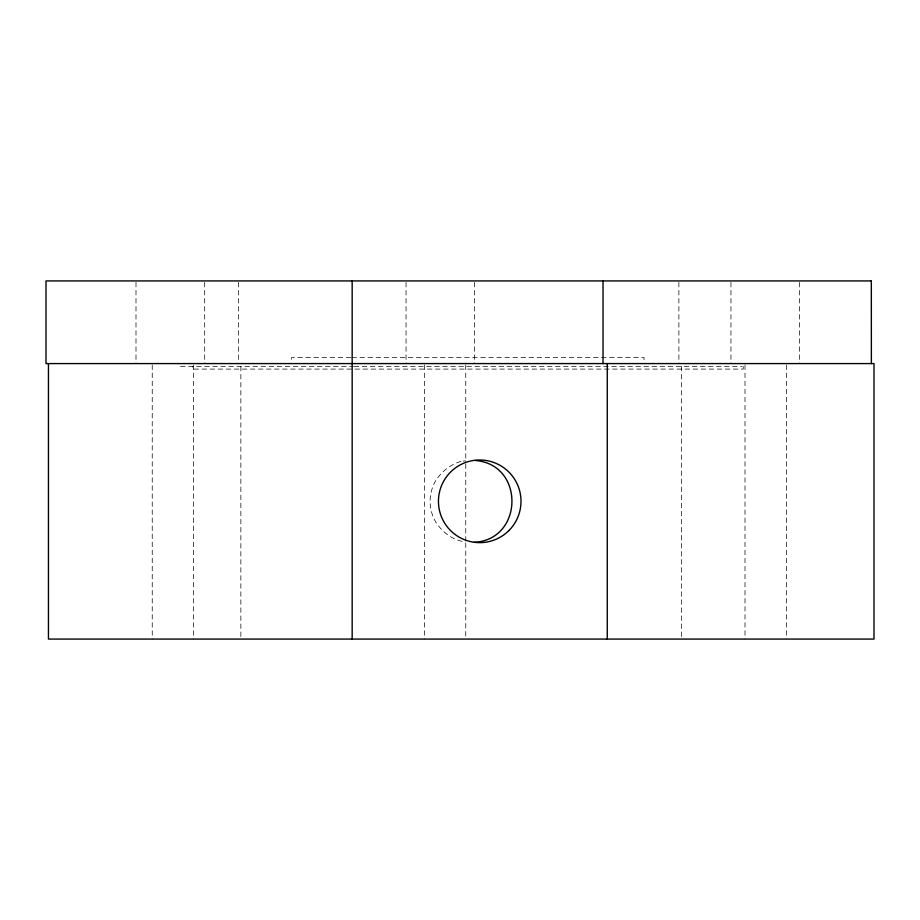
<?xml version="1.0" encoding="UTF-8"?>
<svg xmlns="http://www.w3.org/2000/svg" width="920" height="920" viewBox="0 0 920 920"><rect width="100%" height="100%" fill="white"/><g stroke="black" fill="none" stroke-linecap="round" stroke-linejoin="round"><path stroke-width="0.69" stroke-dasharray="4.6 3.45" d="M460.885 461.403C450.443 464.588 441.554 471.488 435.7 480.666A40.733 40.342 90 0 0 435.7 521.985C442.37 532.243 452.962 540.603 465.416 541.834M463.151 461.115L465.416 460.816M350.784 357.523L291.628 357.523L291.628 362.365M351.923 357.523L644.046 357.523L644.046 362.365M180.527 366.332L353.487 366.332M354.2 366.332L741.911 366.332M799.641 282.359L799.641 363.584M786.335 365.01L786.335 639.067M745.016 365.01L745.016 639.067M743.222 366.332L743.222 369.092L192.452 369.092L192.452 366.332M730.952 282.359L730.952 363.584M681.57 366.332L681.57 639.067M678.88 282.359L678.88 363.584M474.628 282.359L474.628 363.584M465.761 365.01L465.761 462.587M465.761 464.013L465.761 541.5M465.761 542.938L465.761 639.067M424.442 365.01L424.442 639.067M406.053 282.359L406.053 363.584M240.867 366.332L240.867 637.629M238.498 282.359L238.498 362.158M204.689 282.359L204.689 363.584M193.556 365.01L193.556 639.067M152.237 365.01L152.237 639.067M135.999 282.359L135.999 363.584"/><path stroke-width="1.38" d="M474.248 542.294C523.629 539.787 524.894 464.519 475.582 460.529M871.378 280.933L46 280.933L46 363.584L874 363.584L874 639.067L48.45 639.067L48.45 363.584M871.332 280.933L871.378 363.584M607.269 363.584L607.269 639.067M603.025 280.933L603.025 363.584M352.164 280.933L352.164 639.067M508.909 530.541A41.319 41.273 -90 0 0 490.406 461.403A41.319 41.273 -90 0 0 439.852 512.014A41.319 41.273 -90 0 0 508.909 530.541"/></g></svg>
